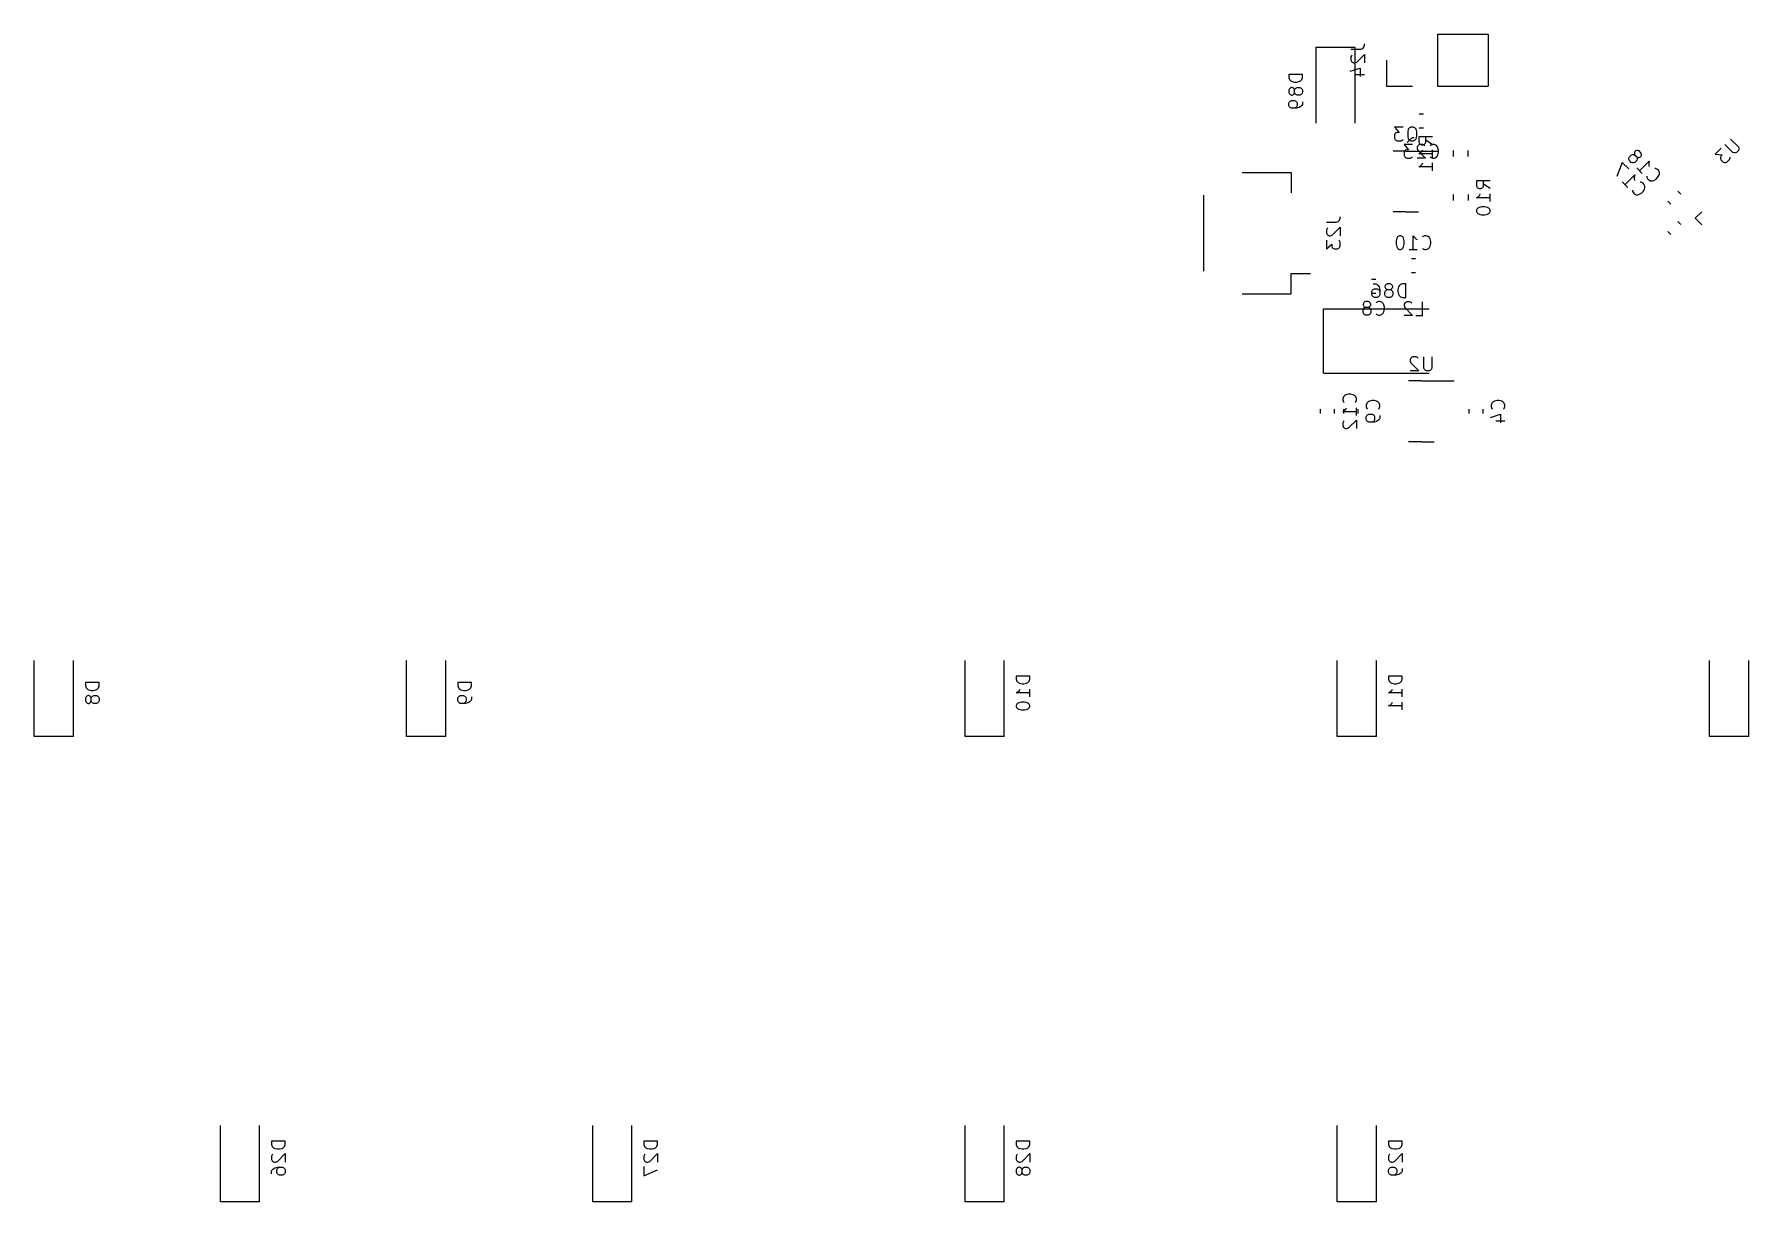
# Model space of a CAD drawing. Extents: x -20 to 349, y -102 to 34.
# Drawn here: x 169.4 to 257.1, y -26.1 to 33.7 of the extents above; entities that cross this region are included whole.
import ezdxf

# ---------------------------------------------------------------- set-up
doc = ezdxf.new("R2010")
doc.units = 0
doc.layers.add('BLACK', color=7, linetype='CONTINUOUS')

msp = doc.modelspace()

# ---------------------------------------------------------------- linework, layer by layer
at = {"layer": 'BLACK', "linetype": 'CONTINUOUS'}
for p, q in [((241.22, 33.705), (241.22, 31.045)), ((241.22, 33.705), (243.82, 33.705)), ((243.82, 33.705), (243.82, 31.045)), ((235, 33.05), (235, 29.15)), ((235, 33.05), (237, 33.05)), ((236.797, 32.9417), (237.297, 32.9417)), ((236.83, 32.6083), (236.797, 32.5417)), ((236.797, 32.5417), (236.797, 32.375)), ((236.863, 32.6417), (236.83, 32.6083)), ((237, 33.05), (237, 29.15)), ((237.097, 32.275), (237.497, 32.675)), ((237.297, 32.9417), (237.397, 32.975)), ((237.397, 32.975), (237.463, 33.0417)), ((237.463, 33.0417), (237.497, 33.1417)), ((237.497, 33.1417), (237.497, 33.2083)), ((237.497, 32.675), (237.497, 32.2417)), ((234.317, 31.65), (233.617, 31.65)), ((233.617, 31.65), (233.617, 31.4833)), ((234.317, 31.4833), (234.317, 31.65)), ((236.763, 31.8083), (237.263, 31.975)), ((236.797, 32.375), (236.83, 32.3083)), ((236.83, 32.3083), (236.863, 32.275)), ((236.863, 32.275), (236.93, 32.2417)), ((236.93, 32.2417), (236.997, 32.2417)), ((236.997, 32.2417), (237.097, 32.275)), ((237.03, 31.6417), (237.497, 31.6417)), ((237.263, 31.975), (237.263, 31.5417)), ((238.62, 32.375), (238.62, 31.045)), ((233.617, 31.4833), (233.65, 31.3833)), ((233.65, 30.9167), (233.617, 30.85)), ((233.617, 30.85), (233.617, 30.7167)), ((233.617, 30.7167), (233.65, 30.65)), ((233.65, 31.3833), (233.717, 31.3167)), ((233.683, 30.95), (233.65, 30.9167)), ((233.75, 30.9833), (233.683, 30.95)), ((233.717, 31.3167), (233.783, 31.2833)), ((233.783, 30.9833), (233.75, 30.9833)), ((233.783, 31.2833), (233.917, 31.25)), ((233.85, 30.95), (233.783, 30.9833)), ((233.883, 30.9167), (233.85, 30.95)), ((233.917, 30.85), (233.883, 30.9167)), ((233.883, 30.65), (233.917, 30.7167)), ((233.917, 31.25), (234.017, 31.25)), ((233.917, 30.85), (233.95, 30.9167)), ((233.917, 30.7167), (233.917, 30.85)), ((233.95, 30.65), (233.917, 30.7167)), ((233.95, 30.9167), (233.983, 30.95)), ((233.983, 30.95), (234.05, 30.9833)), ((234.017, 31.25), (234.15, 31.2833)), ((234.05, 30.9833), (234.183, 30.9833)), ((234.15, 31.2833), (234.217, 31.3167)), ((234.183, 30.9833), (234.25, 30.95)), ((234.217, 31.3167), (234.283, 31.3833)), ((234.25, 30.95), (234.283, 30.9167)), ((234.283, 31.3833), (234.317, 31.4833)), ((234.283, 30.9167), (234.317, 30.85)), ((234.317, 30.7167), (234.283, 30.65)), ((234.317, 30.85), (234.317, 30.7167)), ((238.62, 31.045), (239.95, 31.045)), ((241.22, 31.045), (243.82, 31.045)), ((233.617, 30.1833), (233.65, 30.25)), ((233.617, 30.05), (233.617, 30.1833)), ((233.65, 29.9833), (233.617, 30.05)), ((233.65, 30.65), (233.683, 30.6167)), ((233.65, 30.25), (233.683, 30.2833)), ((233.683, 29.95), (233.65, 29.9833)), ((233.683, 30.6167), (233.75, 30.5833)), ((233.683, 30.2833), (233.75, 30.3167)), ((233.75, 29.9167), (233.683, 29.95)), ((233.75, 30.5833), (233.783, 30.5833)), ((233.75, 30.3167), (233.917, 30.3167)), ((234.017, 29.9167), (233.75, 29.9167)), ((233.783, 30.5833), (233.85, 30.6167)), ((233.85, 30.6167), (233.883, 30.65)), ((233.917, 30.3167), (233.983, 30.2833)), ((233.983, 29.95), (233.917, 29.9167)), ((233.983, 30.6167), (233.95, 30.65)), ((234.05, 30.5833), (233.983, 30.6167)), ((233.983, 30.2833), (234.017, 30.25)), ((234.017, 29.9833), (233.983, 29.95)), ((234.017, 30.25), (234.05, 30.1833)), ((234.05, 30.05), (234.017, 29.9833)), ((234.15, 29.95), (234.017, 29.9167)), ((234.183, 30.5833), (234.05, 30.5833)), ((234.05, 30.1833), (234.05, 30.05)), ((234.25, 30.0167), (234.15, 29.95)), ((234.25, 30.6167), (234.183, 30.5833)), ((234.283, 30.65), (234.25, 30.6167)), ((234.283, 30.05), (234.25, 30.0167)), ((234.317, 30.1167), (234.283, 30.05)), ((234.317, 30.25), (234.317, 30.1167)), ((239.467, 28.9512), (239.033, 28.9512)), ((239.033, 28.9512), (239.267, 28.6846)), ((239.867, 28.9512), (239.8, 28.9179)), ((240, 28.9512), (239.867, 28.9512)), ((240.067, 28.9179), (240, 28.9512)), ((240.292, 29.64), (240.508, 29.64)), ((239.067, 28.6179), (239.033, 28.5512)), ((239.033, 28.5512), (239.033, 28.3846)), ((239.033, 28.3846), (239.067, 28.3179)), ((239.1, 28.6512), (239.067, 28.6179)), ((239.067, 28.3179), (239.1, 28.2846)), ((239.167, 28.6846), (239.1, 28.6512)), ((239.1, 28.2846), (239.167, 28.2512)), ((239.267, 28.6846), (239.167, 28.6846)), ((239.167, 28.2512), (239.367, 28.2512)), ((239.367, 28.2512), (239.433, 28.2846)), ((239.433, 28.2846), (239.467, 28.3179)), ((239.667, 28.1846), (239.733, 28.2179)), ((239.733, 28.8512), (239.7, 28.7179)), ((239.7, 28.7179), (239.7, 28.4846)), ((239.7, 28.4846), (239.733, 28.3512)), ((239.8, 28.9179), (239.733, 28.8512)), ((239.733, 28.3512), (239.8, 28.2846)), ((239.733, 28.2179), (239.8, 28.2846)), ((239.8, 28.2846), (239.9, 28.3846)), ((239.8, 28.2846), (239.867, 28.2512)), ((239.867, 28.2512), (240, 28.2512)), ((239.9, 28.3846), (239.967, 28.4179)), ((239.967, 28.4179), (240.033, 28.4179)), ((240, 28.2512), (240.067, 28.2846)), ((240.133, 28.8512), (240.067, 28.9179)), ((240.067, 28.2846), (240.133, 28.3512)), ((240.167, 28.7179), (240.133, 28.8512)), ((240.133, 28.3512), (240.167, 28.4846)), ((240.167, 28.4846), (240.167, 28.7179)), ((240.967, 28.45), (240.267, 28.45)), ((240.267, 28.45), (240.267, 28.1833)), ((240.267, 28.1833), (240.3, 28.1167)), ((240.292, 28.92), (240.508, 28.92)), ((240.3, 28.1167), (240.333, 28.0833)), ((240.333, 28.0833), (240.4, 28.05)), ((240.5, 28.05), (240.567, 28.0833)), ((240.567, 28.0833), (240.6, 28.1167)), ((240.6, 28.1167), (240.633, 28.1833)), ((240.633, 28.1833), (240.633, 28.45)), ((240.967, 28.05), (240.633, 28.2833)), ((256.218, 28.3391), (256.619, 27.9384)), ((239.6, 27.7279), (238.95, 27.7279)), ((239.95, 28.0633), (239.517, 28.0633)), ((239.517, 28.0633), (239.75, 27.7967)), ((239.55, 27.73), (239.517, 27.6633)), ((239.517, 27.6633), (239.517, 27.4967)), ((239.517, 27.4967), (239.55, 27.43)), ((239.583, 27.7633), (239.55, 27.73)), ((239.55, 27.43), (239.583, 27.3967)), ((239.65, 27.7967), (239.583, 27.7633)), ((239.583, 27.3967), (239.65, 27.3633)), ((239.6, 27.7279), (241.275, 27.7279)), ((239.75, 27.7967), (239.65, 27.7967)), ((239.65, 27.3633), (239.85, 27.3633)), ((239.85, 27.3633), (239.917, 27.3967)), ((239.917, 27.3967), (239.95, 27.43)), ((240.217, 27.9967), (240.183, 27.93)), ((240.183, 27.93), (240.183, 27.8633)), ((240.183, 27.8633), (240.217, 27.7633)), ((240.617, 27.3633), (240.183, 27.3633)), ((240.25, 28.03), (240.217, 27.9967)), ((240.217, 27.7633), (240.617, 27.3633)), ((240.317, 28.0633), (240.25, 28.03)), ((240.267, 27.5833), (240.367, 27.65)), ((240.967, 27.5833), (240.267, 27.5833)), ((240.483, 28.0633), (240.317, 28.0633)), ((240.367, 27.65), (240.433, 27.7167)), ((240.4, 28.05), (240.5, 28.05)), ((240.433, 27.7167), (240.467, 27.7833)), ((240.55, 28.03), (240.483, 28.0633)), ((240.583, 27.9967), (240.55, 28.03)), ((240.883, 28.03), (240.85, 27.9967)), ((240.85, 27.43), (240.883, 27.3967)), ((240.983, 28.0633), (240.883, 28.03)), ((240.883, 27.3967), (240.983, 27.3633)), ((240.967, 27.3833), (240.967, 27.7833)), ((241.05, 28.0633), (240.983, 28.0633)), ((240.983, 27.3633), (241.05, 27.3633)), ((241.15, 28.03), (241.05, 28.0633)), ((241.05, 27.3633), (241.15, 27.3967)), ((241.217, 27.9633), (241.15, 28.03)), ((241.15, 27.3967), (241.217, 27.4633)), ((241.25, 27.8967), (241.217, 27.9633)), ((241.217, 27.4633), (241.25, 27.53)), ((241.283, 27.7633), (241.25, 27.8967)), ((241.25, 27.53), (241.283, 27.6633)), ((241.283, 27.6633), (241.283, 27.7633)), ((242.02, 27.7536), (242.02, 27.4464)), ((242.78, 27.7536), (242.78, 27.4464)), ((251.022, 27.3543), (251.046, 27.425)), ((251.022, 27.3071), (251.022, 27.3543)), ((251.046, 27.2364), (251.022, 27.3071)), ((251.046, 27.425), (251.14, 27.5193)), ((251.14, 27.1421), (251.046, 27.2364)), ((251.14, 27.5193), (251.211, 27.5428)), ((251.211, 27.5428), (251.258, 27.5428)), ((251.258, 27.5428), (251.329, 27.5193)), ((251.329, 27.7078), (251.305, 27.6371)), ((251.305, 27.6371), (251.305, 27.59)), ((251.305, 27.59), (251.329, 27.5193)), ((251.352, 27.7314), (251.329, 27.7078)), ((251.329, 27.5193), (251.423, 27.425)), ((251.423, 27.2364), (251.329, 27.1421)), ((251.423, 27.755), (251.352, 27.7314)), ((251.47, 27.755), (251.423, 27.755)), ((251.423, 27.425), (251.494, 27.4014)), ((251.423, 27.425), (251.446, 27.3543)), ((251.446, 27.3071), (251.423, 27.2364)), ((251.446, 27.3543), (251.446, 27.3071)), ((251.541, 27.7314), (251.47, 27.755)), ((251.494, 27.4014), (251.541, 27.4014)), ((251.635, 27.6371), (251.541, 27.7314)), ((251.541, 27.4014), (251.611, 27.425)), ((251.564, 26.7179), (252.059, 27.2128)), ((251.611, 27.425), (251.635, 27.4485)), ((251.659, 27.5664), (251.635, 27.6371)), ((251.635, 27.4485), (251.659, 27.5193)), ((251.659, 27.5193), (251.659, 27.5664)), ((252.059, 27.2128), (252.036, 27.095)), ((255.747, 27.8677), (255.44, 27.5613)), ((255.44, 27.5613), (255.794, 27.5377)), ((255.723, 27.467), (255.699, 27.3963)), ((255.699, 27.3963), (255.699, 27.3492)), ((255.699, 27.3492), (255.723, 27.2785)), ((255.794, 27.5377), (255.723, 27.467)), ((255.723, 27.2785), (255.841, 27.1606)), ((256.336, 27.6556), (255.935, 28.0563)), ((256.029, 27.1606), (256.171, 27.302)), ((256.171, 27.302), (256.194, 27.3728)), ((256.194, 27.3728), (256.194, 27.4199)), ((256.406, 27.632), (256.336, 27.6556)), ((256.454, 27.632), (256.406, 27.632)), ((256.524, 27.6556), (256.454, 27.632)), ((256.619, 27.7499), (256.524, 27.6556)), ((256.619, 27.9384), (256.642, 27.8677)), ((256.642, 27.8206), (256.619, 27.7499)), ((256.642, 27.8677), (256.642, 27.8206)), ((231.233, 26.635), (233.733, 26.635)), ((233.733, 26.635), (233.733, 25.585)), ((240.267, 26.9167), (240.367, 26.9833)), ((240.967, 26.9167), (240.267, 26.9167)), ((240.367, 26.9833), (240.433, 27.05)), ((240.433, 27.05), (240.467, 27.1167)), ((240.967, 26.7167), (240.967, 27.1167)), ((250.683, 27.1392), (250.4, 26.4321)), ((251.013, 26.8093), (250.683, 27.1392)), ((250.824, 26.0079), (251.319, 26.5028)), ((251.211, 27.1186), (251.14, 27.1421)), ((251.258, 27.1186), (251.211, 27.1186)), ((251.329, 27.1421), (251.258, 27.1186)), ((251.319, 26.5028), (251.296, 26.385)), ((251.296, 26.385), (251.296, 26.2907)), ((251.423, 26.8593), (251.706, 26.5764)), ((251.941, 26.435), (251.941, 26.3879)), ((251.941, 26.3879), (251.989, 26.2936)), ((252.036, 27.095), (252.036, 27.0007)), ((252.036, 27.0007), (252.059, 26.93)), ((252.389, 26.8357), (252.342, 26.8357)), ((252.484, 26.7886), (252.389, 26.8357)), ((252.413, 26.2936), (252.484, 26.3643)), ((252.531, 26.7414), (252.484, 26.7886)), ((252.484, 26.3643), (252.554, 26.4822)), ((252.578, 26.6472), (252.531, 26.7414)), ((252.554, 26.4822), (252.578, 26.5529)), ((252.578, 26.5529), (252.578, 26.6472)), ((255.841, 27.1606), (255.911, 27.1371)), ((255.911, 27.1371), (255.959, 27.1371)), ((255.959, 27.1371), (256.029, 27.1606)), ((229.263, 21.585), (229.263, 25.465)), ((242.05, 25.1984), (242.05, 25.5057)), ((242.81, 25.1984), (242.81, 25.5057)), ((243.917, 26.2021), (243.217, 26.2021)), ((243.217, 26.2021), (243.217, 25.9354)), ((243.217, 25.9354), (243.25, 25.8687)), ((243.25, 25.8687), (243.284, 25.8354)), ((243.284, 25.8354), (243.35, 25.8021)), ((243.317, 25.4021), (243.384, 25.4687)), ((243.35, 25.8021), (243.45, 25.8021)), ((243.384, 25.4687), (243.417, 25.5354)), ((243.45, 25.8021), (243.517, 25.8354)), ((243.517, 25.8354), (243.55, 25.8687)), ((243.55, 25.8687), (243.584, 25.9354)), ((243.584, 25.9354), (243.584, 26.2021)), ((243.917, 25.8021), (243.584, 26.0354)), ((243.917, 25.1354), (243.917, 25.5354)), ((250.683, 26.1493), (250.966, 25.8664)), ((251.201, 25.725), (251.201, 25.6779)), ((251.201, 25.6779), (251.249, 25.5836)), ((251.249, 25.5836), (251.296, 25.5365)), ((251.296, 26.2907), (251.319, 26.22)), ((251.296, 25.5365), (251.39, 25.4893)), ((251.39, 25.4893), (251.484, 25.4893)), ((251.484, 25.4893), (251.555, 25.5129)), ((251.555, 25.5129), (251.673, 25.5836)), ((251.649, 26.1257), (251.602, 26.1257)), ((251.744, 26.0786), (251.649, 26.1257)), ((251.673, 25.5836), (251.744, 25.6543)), ((251.791, 26.0314), (251.744, 26.0786)), ((251.744, 25.6543), (251.814, 25.7722)), ((251.838, 25.9372), (251.791, 26.0314)), ((251.814, 25.7722), (251.838, 25.8429)), ((251.838, 25.8429), (251.838, 25.9372)), ((251.989, 26.2936), (252.036, 26.2465)), ((252.036, 26.2465), (252.13, 26.1993)), ((252.13, 26.1993), (252.224, 26.1993)), ((252.224, 26.1993), (252.295, 26.2229)), ((252.295, 26.2229), (252.413, 26.2936)), ((253.676, 25.5211), (253.524, 25.6736)), ((239.6, 24.6079), (238.95, 24.6079)), ((239.6, 24.6079), (240.25, 24.6079)), ((243.217, 25.3354), (243.317, 25.4021)), ((243.917, 25.3354), (243.217, 25.3354)), ((243.25, 24.7687), (243.217, 24.7021)), ((243.217, 24.7021), (243.217, 24.6354)), ((243.217, 24.6354), (243.25, 24.5687)), ((243.284, 24.8021), (243.25, 24.7687)), ((243.25, 24.5687), (243.284, 24.5354)), ((243.35, 24.8354), (243.284, 24.8021)), ((243.484, 24.8687), (243.35, 24.8354)), ((243.65, 24.8687), (243.484, 24.8687)), ((243.784, 24.8354), (243.65, 24.8687)), ((243.85, 24.8021), (243.784, 24.8354)), ((243.884, 24.7687), (243.85, 24.8021)), ((243.85, 24.5354), (243.884, 24.5687)), ((243.917, 24.7021), (243.884, 24.7687)), ((243.884, 24.5687), (243.917, 24.6354)), ((243.917, 24.6354), (243.917, 24.7021)), ((253.167, 25.0119), (253.015, 25.1644)), ((254.751, 24.6186), (254.415, 24.2827)), ((235.544, 24.0917), (236.044, 24.0917)), ((235.578, 23.7583), (235.544, 23.6917)), ((235.544, 23.6917), (235.544, 23.525)), ((235.611, 23.7917), (235.578, 23.7583)), ((235.844, 23.425), (236.244, 23.825)), ((236.044, 24.0917), (236.144, 24.125)), ((236.144, 24.125), (236.211, 24.1917)), ((236.211, 24.1917), (236.244, 24.2917)), ((236.244, 24.2917), (236.244, 24.3583)), ((236.244, 23.825), (236.244, 23.3917)), ((243.284, 24.5354), (243.35, 24.5021)), ((243.35, 24.5021), (243.484, 24.4687)), ((243.484, 24.4687), (243.65, 24.4687)), ((243.65, 24.4687), (243.784, 24.5021)), ((243.784, 24.5021), (243.85, 24.5354)), ((253.524, 24.1236), (253.676, 23.9711)), ((254.415, 24.2827), (254.751, 23.9468)), ((235.544, 23.525), (235.578, 23.4583)), ((235.544, 23.1583), (235.544, 22.725)), ((235.544, 22.725), (235.811, 22.9583)), ((235.578, 23.4583), (235.611, 23.425)), ((235.611, 23.425), (235.678, 23.3917)), ((235.678, 23.3917), (235.744, 23.3917)), ((235.744, 23.3917), (235.844, 23.425)), ((235.811, 22.9583), (235.811, 22.8583)), ((235.811, 22.8583), (235.844, 22.7917)), ((236.211, 23.125), (236.178, 23.1583)), ((236.244, 23.0583), (236.211, 23.125)), ((236.211, 22.7917), (236.244, 22.8583)), ((236.244, 22.8583), (236.244, 23.0583)), ((239.15, 23.26), (239.117, 23.1267)), ((239.117, 23.1267), (239.117, 22.96)), ((239.117, 22.96), (239.15, 22.8267)), ((239.183, 23.3267), (239.15, 23.26)), ((239.15, 22.8267), (239.183, 22.76)), ((239.217, 23.36), (239.183, 23.3267)), ((239.283, 23.3933), (239.217, 23.36)), ((239.35, 23.3933), (239.283, 23.3933)), ((239.417, 23.36), (239.35, 23.3933)), ((239.45, 23.3267), (239.417, 23.36)), ((239.483, 23.26), (239.45, 23.3267)), ((239.45, 22.76), (239.483, 22.8267)), ((239.517, 23.1267), (239.483, 23.26)), ((239.483, 22.8267), (239.517, 22.96)), ((239.517, 22.96), (239.517, 23.1267)), ((239.983, 22.6933), (239.983, 23.3933)), ((239.983, 23.3933), (240.05, 23.2933)), ((240.05, 23.2933), (240.117, 23.2267)), ((240.117, 23.2267), (240.183, 23.1933)), ((240.483, 23.36), (240.45, 23.3267)), ((240.583, 23.3933), (240.483, 23.36)), ((240.65, 23.3933), (240.583, 23.3933)), ((240.75, 23.36), (240.65, 23.3933)), ((240.817, 23.2933), (240.75, 23.36)), ((240.85, 23.2267), (240.817, 23.2933)), ((240.817, 22.7933), (240.85, 22.86)), ((240.883, 23.0933), (240.85, 23.2267)), ((240.85, 22.86), (240.883, 22.9933)), ((240.883, 22.9933), (240.883, 23.0933)), ((253.015, 23.6144), (253.167, 23.4619)), ((235.844, 22.7917), (235.878, 22.7583)), ((235.878, 22.7583), (235.944, 22.725)), ((235.944, 22.725), (236.111, 22.725)), ((236.111, 22.725), (236.178, 22.7583)), ((236.178, 22.7583), (236.211, 22.7917)), ((239.183, 22.76), (239.217, 22.7267)), ((239.217, 22.7267), (239.283, 22.6933)), ((239.283, 22.6933), (239.35, 22.6933)), ((239.35, 22.6933), (239.417, 22.7267)), ((239.417, 22.7267), (239.45, 22.76)), ((239.783, 22.6933), (240.183, 22.6933)), ((240.108, 22.21), (239.892, 22.21)), ((240.45, 22.76), (240.483, 22.7267)), ((240.483, 22.7267), (240.583, 22.6933)), ((240.583, 22.6933), (240.65, 22.6933)), ((240.65, 22.6933), (240.75, 22.7267)), ((240.75, 22.7267), (240.817, 22.7933)), ((233.733, 20.415), (233.733, 21.465)), ((233.733, 21.465), (234.723, 21.465)), ((237.857, 21.163), (238.072, 21.163)), ((240.108, 21.49), (239.892, 21.49)), ((231.233, 20.415), (233.733, 20.415)), ((237.857, 20.443), (238.072, 20.443)), ((237.867, 20.5333), (237.9, 20.6)), ((237.867, 20.3667), (237.867, 20.5333)), ((237.9, 20.3), (237.867, 20.3667)), ((237.9, 20.6), (237.933, 20.6333)), ((237.933, 20.2667), (237.9, 20.3)), ((237.933, 20.9333), (238.067, 20.9333)), ((237.933, 20.6333), (238, 20.6667)), ((238, 20.2333), (237.933, 20.2667)), ((238, 20.6667), (238.133, 20.6667)), ((238.133, 20.2333), (238, 20.2333)), ((238.067, 20.9333), (238.133, 20.9)), ((238.133, 20.9), (238.167, 20.8667)), ((238.133, 20.6667), (238.2, 20.6333)), ((238.2, 20.2667), (238.133, 20.2333)), ((238.167, 20.8667), (238.233, 20.7667)), ((238.2, 20.6333), (238.233, 20.6)), ((238.233, 20.3), (238.2, 20.2667)), ((238.233, 20.7667), (238.267, 20.6333)), ((238.233, 20.6), (238.267, 20.5333)), ((238.267, 20.3667), (238.233, 20.3)), ((238.267, 20.6333), (238.267, 20.3667)), ((238.567, 20.8667), (238.533, 20.8)), ((238.533, 20.8), (238.533, 20.7667)), ((238.533, 20.7667), (238.567, 20.7)), ((238.533, 20.5), (238.567, 20.5667)), ((238.533, 20.3667), (238.533, 20.5)), ((238.567, 20.3), (238.533, 20.3667)), ((238.6, 20.9), (238.567, 20.8667)), ((238.567, 20.7), (238.6, 20.6667)), ((238.567, 20.5667), (238.6, 20.6)), ((238.6, 20.2667), (238.567, 20.3)), ((238.667, 20.9333), (238.6, 20.9)), ((238.6, 20.6667), (238.667, 20.6333)), ((238.6, 20.6), (238.667, 20.6333)), ((238.667, 20.2333), (238.6, 20.2667)), ((238.8, 20.9333), (238.667, 20.9333)), ((238.667, 20.6333), (238.8, 20.6333)), ((238.8, 20.2333), (238.667, 20.2333)), ((238.867, 20.9), (238.8, 20.9333)), ((238.8, 20.6333), (238.867, 20.6667)), ((238.8, 20.6333), (238.867, 20.6)), ((238.867, 20.2667), (238.8, 20.2333)), ((238.9, 20.8667), (238.867, 20.9)), ((238.867, 20.6667), (238.9, 20.7)), ((238.867, 20.6), (238.9, 20.5667)), ((238.9, 20.3), (238.867, 20.2667)), ((238.933, 20.8), (238.9, 20.8667)), ((238.9, 20.7), (238.933, 20.7667)), ((238.9, 20.5667), (238.933, 20.5)), ((238.933, 20.3667), (238.9, 20.3)), ((238.933, 20.7667), (238.933, 20.8)), ((238.933, 20.5), (238.933, 20.3667)), ((239.233, 20.7667), (239.2, 20.6333)), ((239.2, 20.6333), (239.2, 20.5333)), ((239.2, 20.5333), (239.233, 20.4)), ((239.267, 20.8333), (239.233, 20.7667)), ((239.233, 20.4), (239.267, 20.3333)), ((239.333, 20.9), (239.267, 20.8333)), ((239.267, 20.3333), (239.333, 20.2667)), ((239.433, 20.9333), (239.333, 20.9)), ((239.333, 20.2667), (239.433, 20.2333)), ((239.6, 20.9333), (239.433, 20.9333)), ((239.433, 20.2333), (239.6, 20.2333)), ((239.6, 20.2333), (239.6, 20.9333)), ((235.4, 16.35), (235.4, 19.65)), ((235.4, 19.65), (240.8, 19.65)), ((237.448, 19.9597), (237.415, 19.893)), ((237.415, 19.893), (237.415, 19.8597)), ((237.415, 19.8597), (237.448, 19.793)), ((237.415, 19.593), (237.448, 19.6597)), ((237.415, 19.4597), (237.415, 19.593)), ((237.448, 19.393), (237.415, 19.4597)), ((237.481, 19.993), (237.448, 19.9597)), ((237.448, 19.793), (237.481, 19.7597)), ((237.448, 19.6597), (237.481, 19.693)), ((237.481, 19.3597), (237.448, 19.393)), ((237.548, 20.0263), (237.481, 19.993)), ((237.481, 19.7597), (237.548, 19.7263)), ((237.481, 19.693), (237.548, 19.7263)), ((237.548, 19.3263), (237.481, 19.3597)), ((237.681, 20.0263), (237.548, 20.0263)), ((237.548, 19.7263), (237.681, 19.7263)), ((237.681, 19.3263), (237.548, 19.3263)), ((237.748, 19.993), (237.681, 20.0263)), ((237.681, 19.7263), (237.748, 19.7597)), ((237.681, 19.7263), (237.748, 19.693)), ((237.748, 19.3597), (237.681, 19.3263)), ((237.781, 19.9597), (237.748, 19.993)), ((237.748, 19.7597), (237.781, 19.793)), ((237.748, 19.693), (237.781, 19.6597)), ((237.781, 19.393), (237.748, 19.3597)), ((237.815, 19.893), (237.781, 19.9597)), ((237.781, 19.793), (237.815, 19.8597)), ((237.781, 19.6597), (237.815, 19.593)), ((237.815, 19.4597), (237.781, 19.393)), ((237.815, 19.8597), (237.815, 19.893)), ((237.815, 19.593), (237.815, 19.4597)), ((238.115, 19.993), (238.081, 19.9597)), ((238.081, 19.393), (238.115, 19.3597)), ((238.215, 20.0263), (238.115, 19.993)), ((238.115, 19.3597), (238.215, 19.3263)), ((238.281, 20.0263), (238.215, 20.0263)), ((238.215, 19.3263), (238.281, 19.3263)), ((238.381, 19.993), (238.281, 20.0263)), ((238.281, 19.3263), (238.381, 19.3597)), ((238.448, 19.9263), (238.381, 19.993)), ((238.381, 19.3597), (238.448, 19.4263)), ((238.481, 19.8597), (238.448, 19.9263)), ((238.448, 19.4263), (238.481, 19.493)), ((238.515, 19.7263), (238.481, 19.8597)), ((238.481, 19.493), (238.515, 19.6263)), ((238.515, 19.6263), (238.515, 19.7263)), ((239.55, 19.9467), (239.517, 19.88)), ((239.517, 19.88), (239.517, 19.8133)), ((239.517, 19.8133), (239.55, 19.7133)), ((239.95, 19.3133), (239.517, 19.3133)), ((239.583, 19.98), (239.55, 19.9467)), ((239.55, 19.7133), (239.95, 19.3133)), ((239.65, 20.0133), (239.583, 19.98)), ((239.817, 20.0133), (239.65, 20.0133)), ((239.883, 19.98), (239.817, 20.0133)), ((239.917, 19.9467), (239.883, 19.98)), ((240.117, 19.3133), (240.45, 19.3133)), ((240.45, 19.3133), (240.45, 20.0133)), ((239.867, 17.1167), (239.833, 17.05)), ((239.833, 17.05), (239.833, 16.9833)), ((239.833, 16.9833), (239.867, 16.8833)), ((239.9, 17.15), (239.867, 17.1167)), ((239.867, 16.8833), (240.267, 16.4833)), ((239.967, 17.1833), (239.9, 17.15)), ((240.133, 17.1833), (239.967, 17.1833)), ((240.2, 17.15), (240.133, 17.1833)), ((240.233, 17.1167), (240.2, 17.15)), ((240.533, 16.6167), (240.533, 17.1833)), ((240.933, 17.1833), (240.933, 16.6167)), ((235.4, 16.35), (240.8, 16.35)), ((240.4, 15.96), (239.75, 15.96)), ((240.267, 16.4833), (239.833, 16.4833)), ((240.4, 15.96), (242.075, 15.96)), ((240.567, 16.55), (240.533, 16.6167)), ((240.6, 16.5167), (240.567, 16.55)), ((240.667, 16.4833), (240.6, 16.5167)), ((240.8, 16.4833), (240.667, 16.4833)), ((240.867, 16.5167), (240.8, 16.4833)), ((240.9, 16.55), (240.867, 16.5167)), ((240.933, 16.6167), (240.9, 16.55)), ((236.41, 15.15), (236.377, 15.05)), ((236.377, 15.05), (236.377, 14.9833)), ((236.377, 14.9833), (236.41, 14.8833)), ((236.477, 15.2167), (236.41, 15.15)), ((236.543, 15.25), (236.477, 15.2167)), ((236.677, 15.2833), (236.543, 15.25)), ((236.777, 15.2833), (236.677, 15.2833)), ((236.91, 15.25), (236.777, 15.2833)), ((236.977, 15.2167), (236.91, 15.25)), ((237.043, 15.15), (236.977, 15.2167)), ((237.077, 15.05), (237.043, 15.15)), ((237.043, 14.8833), (237.077, 14.9833)), ((237.077, 14.9833), (237.077, 15.05)), ((237.743, 14.9167), (237.677, 14.8833)), ((237.877, 14.95), (237.743, 14.9167)), ((237.977, 14.95), (237.877, 14.95)), ((238.11, 14.9167), (237.977, 14.95)), ((238.177, 14.8833), (238.11, 14.9167)), ((244.143, 14.9167), (244.077, 14.8833)), ((244.277, 14.95), (244.143, 14.9167)), ((244.377, 14.95), (244.277, 14.95)), ((244.51, 14.9167), (244.377, 14.95)), ((244.577, 14.8833), (244.51, 14.9167)), ((235.24, 14.2922), (235.24, 14.5078)), ((235.96, 14.2922), (235.96, 14.5078)), ((236.377, 14.3833), (236.477, 14.45)), ((237.077, 14.3833), (236.377, 14.3833)), ((236.41, 14.8833), (236.443, 14.85)), ((236.44, 14.2922), (236.44, 14.5078)), ((236.477, 14.45), (236.543, 14.5167)), ((236.543, 14.5167), (236.577, 14.5833)), ((237.01, 14.85), (237.043, 14.8833)), ((237.077, 14.1833), (237.077, 14.5833)), ((237.16, 14.2922), (237.16, 14.5078)), ((237.61, 14.8167), (237.577, 14.7167)), ((237.577, 14.7167), (237.577, 14.65)), ((237.577, 14.65), (237.61, 14.55)), ((237.577, 14.1167), (237.61, 14.1833)), ((237.577, 13.9833), (237.577, 14.1167)), ((237.677, 14.8833), (237.61, 14.8167)), ((237.61, 14.55), (237.643, 14.5167)), ((237.61, 14.1833), (237.643, 14.2167)), ((237.643, 14.2167), (237.71, 14.25)), ((237.71, 14.25), (237.877, 14.25)), ((237.877, 14.25), (237.943, 14.2167)), ((237.943, 14.2167), (237.977, 14.1833)), ((237.977, 14.1833), (238.01, 14.1167)), ((238.01, 14.1167), (238.01, 13.9833)), ((238.243, 14.8167), (238.177, 14.8833)), ((238.21, 14.5167), (238.243, 14.55)), ((238.277, 14.7167), (238.243, 14.8167)), ((238.243, 14.55), (238.277, 14.65)), ((238.277, 14.05), (238.243, 13.9833)), ((238.277, 14.65), (238.277, 14.7167)), ((238.277, 14.1833), (238.277, 14.05)), ((242.84, 14.2922), (242.84, 14.5078)), ((243.56, 14.2922), (243.56, 14.5078)), ((243.943, 14.0833), (244.443, 14.25)), ((244.01, 14.8167), (243.977, 14.7167)), ((243.977, 14.7167), (243.977, 14.65)), ((243.977, 14.65), (244.01, 14.55)), ((244.077, 14.8833), (244.01, 14.8167)), ((244.01, 14.55), (244.043, 14.5167)), ((244.443, 14.25), (244.443, 13.8167)), ((244.643, 14.8167), (244.577, 14.8833)), ((244.61, 14.5167), (244.643, 14.55)), ((244.677, 14.7167), (244.643, 14.8167)), ((244.643, 14.55), (244.677, 14.65)), ((244.677, 14.65), (244.677, 14.7167)), ((236.41, 13.8833), (236.377, 13.8167)), ((236.377, 13.8167), (236.377, 13.65)), ((236.377, 13.65), (236.41, 13.5833)), ((236.443, 13.9167), (236.41, 13.8833)), ((236.41, 13.5833), (236.443, 13.55)), ((236.443, 13.55), (236.51, 13.5167)), ((236.51, 13.5167), (236.577, 13.5167)), ((236.577, 13.5167), (236.677, 13.55)), ((236.677, 13.55), (237.077, 13.95)), ((237.077, 13.95), (237.077, 13.5167)), ((237.61, 13.9167), (237.577, 13.9833)), ((237.643, 13.8833), (237.61, 13.9167)), ((237.71, 13.85), (237.643, 13.8833)), ((237.977, 13.85), (237.71, 13.85)), ((237.943, 13.8833), (237.877, 13.85)), ((237.977, 13.9167), (237.943, 13.8833)), ((238.01, 13.9833), (237.977, 13.9167)), ((238.11, 13.8833), (237.977, 13.85)), ((238.21, 13.95), (238.11, 13.8833)), ((238.243, 13.9833), (238.21, 13.95)), ((244.21, 13.9167), (244.677, 13.9167)), ((240.4, 12.84), (239.75, 12.84)), ((240.4, 12.84), (241.05, 12.84)), ((169.425, -2.25), (169.425, 1.65)), ((171.425, -2.25), (171.425, 1.65)), ((188.475, -2.25), (188.475, 1.65)), ((190.475, -2.25), (190.475, 1.65)), ((217.05, -2.25), (217.05, 1.65)), ((219.05, -2.25), (219.05, 1.65)), ((236.1, -2.25), (236.1, 1.65)), ((238.1, -2.25), (238.1, 1.65)), ((255.15, -2.25), (255.15, 1.65)), ((257.15, -2.25), (257.15, 1.65)), ((172.742, 0.516666), (172.042, 0.516666)), ((172.042, 0.516666), (172.042, 0.35)), ((172.042, 0.35), (172.075, 0.25)), ((172.075, 0.25), (172.142, 0.183333)), ((172.142, 0.183333), (172.208, 0.15)), ((172.208, 0.15), (172.342, 0.116666)), ((172.342, 0.116666), (172.442, 0.116666)), ((172.442, 0.116666), (172.575, 0.15)), ((172.575, 0.15), (172.642, 0.183333)), ((172.642, 0.183333), (172.708, 0.249999)), ((172.708, 0.249999), (172.742, 0.35)), ((172.742, 0.35), (172.742, 0.516666)), ((191.792, 0.516666), (191.092, 0.516666)), ((191.092, 0.516666), (191.092, 0.35)), ((191.092, 0.35), (191.125, 0.25)), ((191.125, 0.25), (191.192, 0.183333)), ((191.192, 0.183333), (191.258, 0.15)), ((191.258, 0.15), (191.392, 0.116666)), ((191.392, 0.116666), (191.492, 0.116666)), ((191.492, 0.116666), (191.625, 0.15)), ((191.625, 0.15), (191.692, 0.183333)), ((191.692, 0.183333), (191.758, 0.249999)), ((191.758, 0.249999), (191.792, 0.35)), ((191.792, 0.35), (191.792, 0.516666)), ((220.367, 0.85), (219.667, 0.85)), ((219.667, 0.85), (219.667, 0.683333)), ((219.667, 0.683333), (219.7, 0.583333)), ((219.667, -0.016666), (219.767, 0.05)), ((219.7, 0.583333), (219.767, 0.516666)), ((219.767, 0.516666), (219.833, 0.483333)), ((219.767, 0.05), (219.833, 0.116666)), ((219.833, 0.483333), (219.967, 0.45)), ((219.833, 0.116666), (219.867, 0.183333)), ((219.967, 0.45), (220.067, 0.45)), ((220.067, 0.45), (220.2, 0.483333)), ((220.2, 0.483333), (220.267, 0.516666)), ((220.267, 0.516666), (220.333, 0.583333)), ((220.333, 0.583333), (220.367, 0.683333)), ((220.367, 0.683333), (220.367, 0.85)), ((220.367, -0.216666), (220.367, 0.183333)), ((239.417, 0.85), (238.717, 0.85)), ((238.717, 0.85), (238.717, 0.683333)), ((238.717, 0.683333), (238.75, 0.583333)), ((238.717, -0.016666), (238.817, 0.05)), ((238.75, 0.583333), (238.817, 0.516666)), ((238.817, 0.516666), (238.883, 0.483333)), ((238.817, 0.05), (238.883, 0.116666)), ((238.883, 0.483333), (239.017, 0.45)), ((238.883, 0.116666), (238.917, 0.183333)), ((239.017, 0.45), (239.117, 0.45)), ((239.117, 0.45), (239.25, 0.483333)), ((239.25, 0.483333), (239.317, 0.516666)), ((239.317, 0.516666), (239.383, 0.583333)), ((239.383, 0.583333), (239.417, 0.683333)), ((239.417, 0.683333), (239.417, 0.85)), ((239.417, -0.216666), (239.417, 0.183333)), ((172.075, -0.216666), (172.042, -0.283333)), ((172.042, -0.283333), (172.042, -0.416666)), ((172.042, -0.416666), (172.075, -0.483333)), ((172.108, -0.183333), (172.075, -0.216666)), ((172.075, -0.483333), (172.108, -0.516666)), ((172.175, -0.149999), (172.108, -0.183333)), ((172.108, -0.516666), (172.175, -0.55)), ((172.208, -0.15), (172.175, -0.149999)), ((172.175, -0.55), (172.208, -0.55)), ((172.275, -0.183333), (172.208, -0.15)), ((172.208, -0.55), (172.275, -0.516666)), ((172.308, -0.216666), (172.275, -0.183333)), ((172.275, -0.516666), (172.308, -0.483333)), ((172.342, -0.283333), (172.308, -0.216666)), ((172.308, -0.483333), (172.342, -0.416666)), ((172.342, -0.283333), (172.375, -0.216666)), ((172.342, -0.416666), (172.342, -0.283333)), ((172.375, -0.483333), (172.342, -0.416666)), ((172.375, -0.216666), (172.408, -0.183333)), ((172.408, -0.516666), (172.375, -0.483333)), ((172.408, -0.183333), (172.475, -0.15)), ((172.475, -0.55), (172.408, -0.516666)), ((172.475, -0.15), (172.608, -0.15)), ((172.608, -0.55), (172.475, -0.55)), ((172.608, -0.15), (172.675, -0.183333)), ((172.675, -0.516666), (172.608, -0.55)), ((172.675, -0.183333), (172.708, -0.216666)), ((172.708, -0.483333), (172.675, -0.516666)), ((172.708, -0.216666), (172.742, -0.283333)), ((172.742, -0.416666), (172.708, -0.483333)), ((172.742, -0.283333), (172.742, -0.416666)), ((191.092, -0.283333), (191.125, -0.216666)), ((191.092, -0.416666), (191.092, -0.283333)), ((191.125, -0.483333), (191.092, -0.416666)), ((191.125, -0.216666), (191.158, -0.183333)), ((191.158, -0.516666), (191.125, -0.483333)), ((191.158, -0.183333), (191.225, -0.149999)), ((191.225, -0.55), (191.158, -0.516666)), ((191.225, -0.149999), (191.392, -0.15)), ((191.492, -0.55), (191.225, -0.55)), ((191.392, -0.15), (191.458, -0.183333)), ((191.458, -0.516666), (191.392, -0.55)), ((191.458, -0.183333), (191.492, -0.216666)), ((191.492, -0.483333), (191.458, -0.516666)), ((191.492, -0.216666), (191.525, -0.283333)), ((191.525, -0.416666), (191.492, -0.483333)), ((191.625, -0.516666), (191.492, -0.55)), ((191.525, -0.283333), (191.525, -0.416666)), ((191.725, -0.45), (191.625, -0.516666)), ((191.758, -0.416666), (191.725, -0.45)), ((191.792, -0.35), (191.758, -0.416666)), ((191.792, -0.216666), (191.792, -0.35)), ((220.367, -0.016666), (219.667, -0.016666)), ((219.7, -0.583333), (219.667, -0.65)), ((219.667, -0.65), (219.667, -0.716666)), ((219.667, -0.716666), (219.7, -0.783333)), ((219.733, -0.55), (219.7, -0.583333)), ((219.7, -0.783333), (219.733, -0.816666)), ((219.8, -0.516666), (219.733, -0.55)), ((219.733, -0.816666), (219.8, -0.85)), ((219.933, -0.483333), (219.8, -0.516666)), ((219.8, -0.85), (219.933, -0.883333)), ((220.1, -0.483333), (219.933, -0.483333)), ((220.233, -0.516666), (220.1, -0.483333)), ((220.1, -0.883333), (220.233, -0.85)), ((220.3, -0.55), (220.233, -0.516666)), ((220.233, -0.85), (220.3, -0.816666)), ((220.333, -0.583333), (220.3, -0.55)), ((220.3, -0.816666), (220.333, -0.783333)), ((220.367, -0.65), (220.333, -0.583333)), ((220.333, -0.783333), (220.367, -0.716666)), ((220.367, -0.716666), (220.367, -0.65)), ((239.417, -0.016666), (238.717, -0.016666)), ((238.717, -0.683333), (238.817, -0.616666)), ((239.417, -0.683333), (238.717, -0.683333)), ((238.817, -0.616666), (238.883, -0.55)), ((238.883, -0.55), (238.917, -0.483333)), ((239.417, -0.883333), (239.417, -0.483333)), ((219.933, -0.883333), (220.1, -0.883333)), ((171.425, -2.25), (169.425, -2.25)), ((190.475, -2.25), (188.475, -2.25)), ((219.05, -2.25), (217.05, -2.25)), ((238.1, -2.25), (236.1, -2.25)), ((257.15, -2.25), (255.15, -2.25)), ((178.95, -26.0625), (178.95, -22.1625)), ((180.95, -26.0625), (180.95, -22.1625)), ((198, -26.0625), (198, -22.1625)), ((200, -26.0625), (200, -22.1625)), ((217.05, -26.0625), (217.05, -22.1625)), ((219.05, -26.0625), (219.05, -22.1625)), ((236.1, -26.0625), (236.1, -22.1625)), ((238.1, -26.0625), (238.1, -22.1625)), ((182.267, -22.9625), (181.567, -22.9625)), ((181.567, -22.9625), (181.567, -23.1292)), ((181.567, -23.1292), (181.6, -23.2292)), ((181.6, -23.6625), (181.567, -23.7292)), ((181.6, -23.2292), (181.667, -23.2958)), ((181.633, -23.6292), (181.6, -23.6625)), ((181.667, -23.2958), (181.733, -23.3292)), ((181.733, -23.3292), (181.867, -23.3625)), ((181.867, -23.3625), (181.967, -23.3625)), ((181.867, -23.9958), (182.267, -23.5958)), ((181.967, -23.3625), (182.1, -23.3292)), ((182.1, -23.3292), (182.167, -23.2958)), ((182.167, -23.2958), (182.233, -23.2292)), ((182.233, -23.2292), (182.267, -23.1292)), ((182.267, -23.1292), (182.267, -22.9625)), ((182.267, -23.5958), (182.267, -24.0292)), ((201.317, -22.9625), (200.617, -22.9625)), ((200.617, -22.9625), (200.617, -23.1292)), ((200.617, -23.1292), (200.65, -23.2292)), ((200.65, -23.6625), (200.617, -23.7292)), ((200.65, -23.2292), (200.717, -23.2958)), ((200.683, -23.6292), (200.65, -23.6625)), ((200.717, -23.2958), (200.783, -23.3292)), ((200.783, -23.3292), (200.917, -23.3625)), ((200.917, -23.3625), (201.017, -23.3625)), ((200.917, -23.9958), (201.317, -23.5958)), ((201.017, -23.3625), (201.15, -23.3292)), ((201.15, -23.3292), (201.217, -23.2958)), ((201.217, -23.2958), (201.283, -23.2292)), ((201.283, -23.2292), (201.317, -23.1292)), ((201.317, -23.1292), (201.317, -22.9625)), ((201.317, -23.5958), (201.317, -24.0292)), ((220.367, -22.9625), (219.667, -22.9625)), ((219.667, -22.9625), (219.667, -23.1292)), ((219.667, -23.1292), (219.7, -23.2292)), ((219.7, -23.6625), (219.667, -23.7292)), ((219.7, -23.2292), (219.767, -23.2958)), ((219.733, -23.6292), (219.7, -23.6625)), ((219.767, -23.2958), (219.833, -23.3292)), ((219.833, -23.3292), (219.967, -23.3625)), ((219.967, -23.3625), (220.067, -23.3625)), ((219.967, -23.9958), (220.367, -23.5958)), ((220.067, -23.3625), (220.2, -23.3292)), ((220.2, -23.3292), (220.267, -23.2958)), ((220.267, -23.2958), (220.333, -23.2292)), ((220.333, -23.2292), (220.367, -23.1292)), ((220.367, -23.1292), (220.367, -22.9625)), ((220.367, -23.5958), (220.367, -24.0292)), ((239.417, -22.9625), (238.717, -22.9625)), ((238.717, -22.9625), (238.717, -23.1292)), ((238.717, -23.1292), (238.75, -23.2292)), ((238.75, -23.6625), (238.717, -23.7292)), ((238.75, -23.2292), (238.817, -23.2958)), ((238.783, -23.6292), (238.75, -23.6625)), ((238.817, -23.2958), (238.883, -23.3292)), ((238.883, -23.3292), (239.017, -23.3625)), ((239.017, -23.3625), (239.117, -23.3625)), ((239.017, -23.9958), (239.417, -23.5958)), ((239.117, -23.3625), (239.25, -23.3292)), ((239.25, -23.3292), (239.317, -23.2958)), ((239.317, -23.2958), (239.383, -23.2292)), ((239.383, -23.2292), (239.417, -23.1292)), ((239.417, -23.1292), (239.417, -22.9625)), ((239.417, -23.5958), (239.417, -24.0292)), ((181.567, -23.7292), (181.567, -23.8958)), ((181.567, -23.8958), (181.6, -23.9625)), ((181.567, -24.4958), (181.6, -24.4292)), ((181.567, -24.6292), (181.567, -24.4958)), ((181.6, -23.9625), (181.633, -23.9958)), ((181.6, -24.4292), (181.633, -24.3958)), ((181.633, -23.9958), (181.7, -24.0292)), ((181.633, -24.3958), (181.733, -24.3292)), ((181.7, -24.0292), (181.767, -24.0292)), ((181.733, -24.3292), (181.867, -24.2958)), ((181.767, -24.0292), (181.867, -23.9958)), ((181.833, -24.4292), (181.867, -24.3625)), ((181.833, -24.5625), (181.833, -24.4292)), ((181.867, -24.6292), (181.833, -24.5625)), ((181.867, -24.2958), (182.133, -24.2958)), ((181.867, -24.3625), (181.9, -24.3292)), ((181.9, -24.3292), (181.967, -24.2958)), ((182.133, -24.2958), (182.2, -24.3292)), ((182.2, -24.3292), (182.233, -24.3625)), ((182.233, -24.3625), (182.267, -24.4292)), ((182.267, -24.5625), (182.233, -24.6292)), ((182.267, -24.4292), (182.267, -24.5625)), ((200.617, -23.7292), (200.617, -23.8958)), ((200.617, -23.8958), (200.65, -23.9625)), ((200.617, -24.2625), (200.617, -24.7292)), ((200.617, -24.7292), (201.317, -24.4292)), ((200.65, -23.9625), (200.683, -23.9958)), ((200.683, -23.9958), (200.75, -24.0292)), ((200.75, -24.0292), (200.817, -24.0292)), ((200.817, -24.0292), (200.917, -23.9958)), ((219.667, -23.7292), (219.667, -23.8958)), ((219.667, -23.8958), (219.7, -23.9625)), ((219.7, -24.3625), (219.667, -24.4292)), ((219.667, -24.4292), (219.667, -24.5625)), ((219.667, -24.5625), (219.7, -24.6292)), ((219.7, -23.9625), (219.733, -23.9958)), ((219.733, -24.3292), (219.7, -24.3625)), ((219.733, -23.9958), (219.8, -24.0292)), ((219.8, -24.2958), (219.733, -24.3292)), ((219.8, -24.0292), (219.867, -24.0292)), ((219.833, -24.2958), (219.8, -24.2958)), ((219.9, -24.3292), (219.833, -24.2958)), ((219.867, -24.0292), (219.967, -23.9958)), ((219.933, -24.3625), (219.9, -24.3292)), ((219.967, -24.4292), (219.933, -24.3625)), ((219.933, -24.6292), (219.967, -24.5625)), ((219.967, -24.4292), (220, -24.3625)), ((219.967, -24.5625), (219.967, -24.4292)), ((220, -24.6292), (219.967, -24.5625)), ((220, -24.3625), (220.033, -24.3292)), ((220.033, -24.3292), (220.1, -24.2958)), ((220.1, -24.2958), (220.233, -24.2958)), ((220.233, -24.2958), (220.3, -24.3292)), ((220.3, -24.3292), (220.333, -24.3625)), ((220.333, -24.3625), (220.367, -24.4292)), ((220.367, -24.5625), (220.333, -24.6292)), ((220.367, -24.4292), (220.367, -24.5625)), ((238.717, -23.7292), (238.717, -23.8958)), ((238.717, -23.8958), (238.75, -23.9625)), ((238.717, -24.4292), (238.75, -24.3625)), ((238.717, -24.5625), (238.717, -24.4292)), ((238.75, -24.6292), (238.717, -24.5625)), ((238.75, -23.9625), (238.783, -23.9958)), ((238.75, -24.3625), (238.783, -24.3292)), ((238.783, -23.9958), (238.85, -24.0292)), ((238.783, -24.3292), (238.85, -24.2958)), ((238.85, -24.0292), (238.917, -24.0292)), ((238.85, -24.2958), (239.017, -24.2958)), ((238.917, -24.0292), (239.017, -23.9958)), ((239.017, -24.2958), (239.083, -24.3292)), ((239.083, -24.3292), (239.117, -24.3625)), ((239.117, -24.3625), (239.15, -24.4292)), ((239.15, -24.5625), (239.117, -24.6292)), ((239.15, -24.4292), (239.15, -24.5625)), ((239.383, -24.5625), (239.35, -24.5958)), ((239.417, -24.4958), (239.383, -24.5625)), ((239.417, -24.3625), (239.417, -24.4958)), ((181.9, -24.6625), (181.867, -24.6292)), ((181.967, -24.6958), (181.9, -24.6625)), ((182.133, -24.6958), (181.967, -24.6958)), ((182.2, -24.6625), (182.133, -24.6958)), ((182.233, -24.6292), (182.2, -24.6625)), ((219.7, -24.6292), (219.733, -24.6625)), ((219.733, -24.6625), (219.8, -24.6958)), ((219.8, -24.6958), (219.833, -24.6958)), ((219.833, -24.6958), (219.9, -24.6625)), ((219.9, -24.6625), (219.933, -24.6292)), ((220.033, -24.6625), (220, -24.6292)), ((220.1, -24.6958), (220.033, -24.6625)), ((220.233, -24.6958), (220.1, -24.6958)), ((220.3, -24.6625), (220.233, -24.6958)), ((220.333, -24.6292), (220.3, -24.6625)), ((238.783, -24.6625), (238.75, -24.6292)), ((238.85, -24.6958), (238.783, -24.6625)), ((239.117, -24.6958), (238.85, -24.6958)), ((239.083, -24.6625), (239.017, -24.6958)), ((239.117, -24.6292), (239.083, -24.6625)), ((239.25, -24.6625), (239.117, -24.6958)), ((239.35, -24.5958), (239.25, -24.6625)), ((180.95, -26.0625), (178.95, -26.0625)), ((200, -26.0625), (198, -26.0625)), ((219.05, -26.0625), (217.05, -26.0625)), ((238.1, -26.0625), (236.1, -26.0625))]:
    msp.add_line(p, q, dxfattribs=at)

doc.saveas('drawing.dxf')
